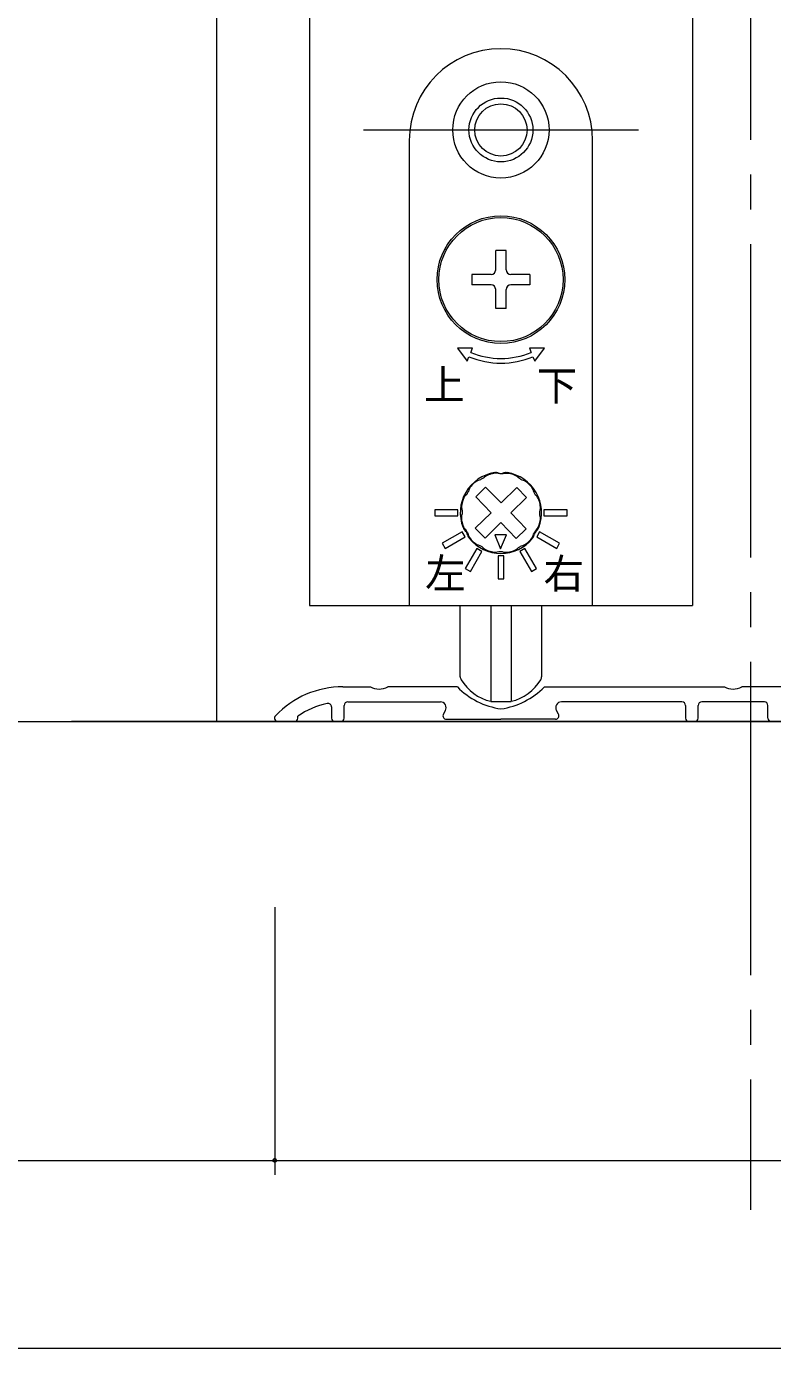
# Model space of a CAD drawing. Units: millimetres on the paper, enlarged 10 times, with parts at other scales. Extents: x -2000 to 2000, y -1385 to 1385.
# Drawn here: x -1452.4 to -1238.1, y -67.5 to 312.4 of the extents above; entities that cross this region are included whole.
import ezdxf
from ezdxf.enums import TextEntityAlignment as Align

# ---------------------------------------------------------------- set-up
doc = ezdxf.new("R2010")
doc.units = ezdxf.units.MM
doc.header["$LTSCALE"] = 10
doc.linetypes.add('CHAIN2', pattern=[12, 9, -1, 1, -1])
doc.linetypes.add('USER1', pattern=[19.05, 12.7, -6.35])
doc.layers.add('1-1_0', color=7, linetype='Continuous', lineweight=20)
doc.layers.add('2-0_18', color=7, linetype='Continuous', lineweight=18)
doc.styles.add('ＭＳ ゴシック', font='')
doc.styles.get('ＭＳ ゴシック').set_extended_font_data('MS Gothic')

msp = doc.modelspace()

# ---------------------------------------------------------------- linework, layer by layer
at = {"layer": '1-1_0'}
msp.add_lwpolyline([(380, -67.5), (-1950, -67.5), (-1950, 1335)], dxfattribs=at)
at = {"layer": '2-0_18', "color": 4, "linetype": 'CHAIN2', "lineweight": 9}
msp.add_line((-1244.47, 1089.79), (-1244.47, -27.68), dxfattribs=at)
at = {"layer": '2-0_18', "lineweight": 20}
for p, q in [((-1397.8, 564.3), (-1397.8, 112.64)), ((-1371.14, 564.3), (-1371.14, 145.97)), ((-1261.14, 564.3), (-1261.14, 145.97)), ((-1371.14, 145.97), (-1261.14, 145.97)), ((-1577.8, 112.64), (-911.14, 112.64)), ((-1386.1, 112.64), (-1439.47, 112.64)), ((-1059.47, 112.64), (-1439.47, 112.64)), ((-926.14, 112.64), (-1306.14, 112.64)), ((-1381.1, 59.3), (-1381.1, -17.58)), ((-1381.1, 59.3), (-1381.1, -17.58)), ((-1577.8, -13.42), (-1419.47, -13.42)), ((-1419.47, -13.42), (-1244.47, -13.42)), ((-1244.47, -13.42), (-984.5, -13.42))]:
    msp.add_line(p, q, dxfattribs=at)
at = {"layer": '2-0_18', "color": 2, "linetype": 'USER1'}
msp.add_line((-1355.64, 282.64), (-1276.64, 282.64), dxfattribs=at)
at = {"layer": '2-0_18'}
for p, q in [((-1342.47, 279.64), (-1342.47, 145.97)), ((-1289.8, 145.97), (-1289.8, 279.64)), ((-1314.64, 247.97), (-1317.64, 247.97)), ((-1317.64, 242.47), (-1317.64, 247.97)), ((-1314.64, 242.47), (-1314.64, 247.97)), ((-1307.8, 241.14), (-1313.3, 241.14)), ((-1307.8, 241.14), (-1307.8, 238.14)), ((-1318.97, 238.14), (-1324.47, 238.14)), ((-1317.64, 231.3), (-1317.64, 236.8)), ((-1314.64, 231.3), (-1314.64, 236.8)), ((-1307.8, 238.14), (-1313.3, 238.14)), ((-1314.64, 231.3), (-1317.64, 231.3)), ((-1316.1, 175.46), (-1311.57, 179.89)), ((-1318.96, 172.67), (-1323.39, 177.2)), ((-1323.5, 168.25), (-1318.96, 172.67)), ((-1320.7, 165.38), (-1323.5, 168.25)), ((-1320.7, 165.38), (-1316.17, 169.81)), ((-1311.75, 165.27), (-1316.17, 169.81)), ((-1308.88, 168.07), (-1311.75, 165.27)), ((-1342.47, 145.97), (-1289.8, 145.97)), ((-1327.8, 125.53), (-1327.8, 145.97)), ((-1319.05, 145.97), (-1319.05, 118.46)), ((-1313.22, 145.97), (-1313.22, 118.46)), ((-1304.47, 145.97), (-1304.47, 125.53)), ((-1361.52, 122.64), (-1353.63, 122.64)), ((-1328.63, 122.64), (-1348.63, 122.64)), ((-1303.64, 122.64), (-1251.97, 122.64)), ((-1195.3, 122.64), (-1246.97, 122.64)), ((-1360.13, 118.3), (-1333.53, 118.3)), ((-1351.47, 118.3), (-1333.53, 118.3)), ((-1319.05, 118.46), (-1313.22, 118.46)), ((-1264.14, 118.3), (-1298.74, 118.3)), ((-1240.47, 118.3), (-1258.47, 118.3)), ((-1374.47, 113.64), (-1374.47, 114.16)), ((-1364.8, 116.87), (-1364.8, 113.64)), ((-1361.13, 113.64), (-1361.13, 117.3)), ((-1332.67, 114.8), (-1332.09, 115.8)), ((-1299.6, 114.8), (-1300.18, 115.8)), ((-1263.14, 117.3), (-1263.14, 113.64)), ((-1259.47, 113.64), (-1259.47, 117.3)), ((-1239.47, 113.64), (-1239.47, 117.3)), ((-1380.13, 112.64), (-1375.47, 112.64)), ((-1363.8, 112.64), (-1362.13, 112.64)), ((-1331.8, 113.3), (-1316.13, 113.3)), ((-1300.47, 113.3), (-1316.13, 113.3)), ((-1262.14, 112.64), (-1260.47, 112.64)), ((-1236.8, 112.64), (-1238.47, 112.64))]:
    msp.add_line(p, q, dxfattribs=at)
for points in [[(-1318.97, 241.14), (-1324.47, 241.14), (-1324.47, 238.14)], [(-1324.81, 218.69), (-1324.3, 219.93), (-1328.63, 219.93), (-1325.83, 216.23), (-1325.32, 217.46)], [(-1306.95, 217.46), (-1306.44, 216.23), (-1303.64, 219.93), (-1307.97, 219.93), (-1307.46, 218.69)], [(-1316.1, 175.46), (-1320.52, 180), (-1323.39, 177.2)], [(-1308.88, 168.07), (-1313.31, 172.6), (-1308.78, 177.02), (-1311.57, 179.89)]]:
    msp.add_lwpolyline(points, dxfattribs=at)
for points in [[(-1335.14, 171.8), (-1328.47, 171.8), (-1328.47, 173.47), (-1335.14, 173.47)], [(-1297.14, 173.47), (-1303.8, 173.47), (-1303.8, 171.8), (-1297.14, 171.8)], [(-1332.17, 162.41), (-1326.4, 165.75), (-1327.23, 167.19), (-1333.01, 163.86)], [(-1299.27, 163.86), (-1305.04, 167.19), (-1305.87, 165.75), (-1300.1, 162.41)], [(-1316.26, 162.3), (-1314.55, 166.28), (-1317.88, 166.32)], [(-1324.91, 155.76), (-1321.58, 161.54), (-1323.02, 162.37), (-1326.36, 156.6)], [(-1315.3, 160.3), (-1316.97, 160.3), (-1316.97, 153.64), (-1315.3, 153.64)], [(-1305.91, 156.6), (-1309.25, 162.37), (-1310.69, 161.54), (-1307.36, 155.76)]]:
    msp.add_lwpolyline(points, close=True, dxfattribs=at)
for centre, radius in [((-1316.14, 282.64), 13.83), ((-1316.14, 282.64), 9.17), ((-1316.14, 282.64), 7.5), ((-1316.14, 239.64), 18.33), ((-1316.14, 239.64), 17.83)]:
    msp.add_circle(centre, radius, dxfattribs=at)
at = {"layer": '2-0_18', "lineweight": 20}
msp.add_circle((-1381.1, -13.42), 0.521, dxfattribs=at)
at = {"layer": '2-0_18'}
for centre, radius, start, end in [((-1316.14, 279.64), 26.33, 0, 180), ((-1318.97, 242.47), 1.33, 270, 360), ((-1313.3, 242.47), 1.33, 180, 270), ((-1318.97, 236.8), 1.33, 360, 90), ((-1313.3, 236.8), 1.33, 90, 180), ((-1316.14, 239.64), 24, 247.5, 292.5), ((-1316.14, 239.64), 22.67, 247.5, 292.5), ((-1316.14, 172.64), 11.67, 98.903, 201.097), ((-1316.14, 172.64), 11.17, 116.9003, 121.6983), ((-1318.68, 180.39), 3.33, 108.1743, 138.72), ((-1316.14, 172.64), 11.5, 100.4243, 108.1743), ((-1317.61, 180.67), 3.33, 69.8787, 100.4243), ((-1317.58, 181.86), 2.33, 72.6114, 98.903), ((-1316.14, 186.47), 2.5, 252.6114, 287.3886), ((-1316.14, 172.64), 11.17, 86.9003, 91.6983), ((-1314.46, 180.63), 3.33, 78.1743, 108.72), ((-1314.69, 181.86), 2.33, 81.097, 107.3886), ((-1316.14, 172.64), 11.67, 338.903, 81.097), ((-1316.14, 172.64), 11.5, 70.4243, 78.1743), ((-1313.4, 180.33), 3.33, 39.8787, 70.4243), ((-1316.14, 172.64), 11.17, 56.9003, 61.6983), ((-1316.14, 172.64), 11.17, 146.9003, 151.6983), ((-1322.22, 178.08), 3.33, 138.1743, 168.72), ((-1316.14, 172.64), 11.5, 130.4243, 138.1743), ((-1321.43, 178.85), 3.33, 99.8787, 130.4243), ((-1310.69, 178.72), 3.33, 48.1743, 78.72), ((-1316.14, 172.64), 11.5, 40.4243, 48.1743), ((-1309.92, 177.93), 3.33, 9.8787, 40.4243), ((-1324.13, 174.31), 3.33, 168.1743, 198.72), ((-1316.14, 172.64), 11.5, 160.4243, 168.1743), ((-1323.83, 175.37), 3.33, 129.8787, 160.4243), ((-1316.14, 172.64), 11.17, 26.9003, 31.6983), ((-1308.38, 175.18), 3.33, 18.1743, 48.72), ((-1316.14, 172.64), 11.5, 10.4243, 18.1743), ((-1324.17, 171.16), 3.33, 159.8787, 190.4243), ((-1316.14, 172.64), 11.17, 176.9003, 181.6983), ((-1316.14, 172.64), 11.17, 356.9003, 1.6983), ((-1308.14, 170.96), 3.33, 348.1743, 18.72), ((-1308.1, 174.11), 3.33, 339.8787, 10.4243), ((-1316.14, 172.64), 11.5, 190.4243, 198.1743), ((-1323.9, 170.09), 3.33, 198.1743, 228.72), ((-1324.84, 169.28), 2.33, 201.097, 227.3886), ((-1328.12, 165.72), 2.5, 12.6114, 47.3886), ((-1316.14, 172.64), 11.17, 206.9003, 211.6983), ((-1316.14, 172.64), 11.17, 326.9003, 331.6983), ((-1304.16, 165.72), 2.5, 132.6114, 167.3886), ((-1308.44, 169.9), 3.33, 309.8787, 340.4243), ((-1307.43, 169.28), 2.33, 312.6114, 338.903), ((-1316.14, 172.64), 11.5, 340.4243, 348.1743), ((-1323.4, 166.77), 2.33, 192.6114, 218.903), ((-1322.35, 167.34), 3.33, 189.8787, 220.4243), ((-1316.14, 172.64), 11.67, 218.903, 321.097), ((-1316.14, 172.64), 11.5, 220.4243, 228.1743), ((-1321.58, 166.55), 3.33, 228.1743, 258.72), ((-1310.84, 166.42), 3.33, 279.8787, 310.4243), ((-1316.14, 172.64), 11.5, 310.4243, 318.1743), ((-1310.05, 167.19), 3.33, 318.1743, 348.72), ((-1308.87, 166.77), 2.33, 321.097, 347.3886), ((-1316.14, 172.64), 11.17, 236.9003, 241.6983), ((-1318.87, 164.94), 3.33, 219.8787, 250.4243), ((-1316.14, 172.64), 11.5, 250.4243, 258.1743), ((-1317.81, 164.64), 3.33, 258.1743, 288.72), ((-1316.14, 172.64), 11.17, 266.9003, 271.6983), ((-1314.66, 164.6), 3.33, 249.8787, 280.4243), ((-1316.14, 172.64), 11.5, 280.4243, 288.1743), ((-1313.59, 164.88), 3.33, 288.1743, 318.72), ((-1316.14, 172.64), 11.17, 296.9003, 301.6983), ((-1326.14, 125.53), 1.67, 180, 210.5607), ((-1306.14, 125.53), 1.67, 329.4393, 360), ((-1361.52, 95.97), 26.67, 90, 136.5034), ((-1351.13, 126.99), 5.02, 240.1372, 299.8628), ((-1313.12, 137.76), 21.67, 224.2631, 261.9973), ((-1316.09, 131.46), 13.33, 210.5607, 257.1614), ((-1319.15, 137.76), 21.67, 278.0027, 315.7369), ((-1316.18, 131.46), 13.33, 282.8386, 329.4393), ((-1249.47, 126.99), 5.02, 240.1372, 299.8628), ((-1361.52, 95.97), 22.33, 101.589, 125.4474), ((-1365.8, 116.87), 1, 0, 101.589), ((-1360.13, 117.3), 1, 90, 180), ((-1333.53, 116.64), 1.67, 330, 90), ((-1298.74, 116.64), 1.67, 90, 210), ((-1264.14, 117.3), 1, 0, 90), ((-1258.47, 117.3), 1, 90, 180), ((-1240.47, 117.3), 1, 0, 90), ((-1380.13, 113.64), 1, 136.5034, 270), ((-1331.8, 114.3), 1, 150, 270), ((-1300.47, 114.3), 1, 270, 30), ((-1375.47, 113.64), 1, 270, 0), ((-1363.8, 113.64), 1, 180, 270), ((-1362.13, 113.64), 1, 270, 0), ((-1262.14, 113.64), 1, 180, 270), ((-1260.47, 113.64), 1, 270, 0), ((-1238.47, 113.64), 1, 180, 270)]:
    msp.add_arc(centre, radius, start, end, dxfattribs=at)
at = {"layer": '2-0_18', "lineweight": 20}
for start, end in [(0, 180), (180, 0)]:
    msp.add_arc((-1381.1, -13.42), 0.521, start, end, dxfattribs=at)

# ---------------------------------------------------------------- texts
at = {"layer": '2-0_18', "style": 'ＭＳ ゴシック'}
for s, p in [('上', (-1338.21, 202.58)), ('下', (-1305.89, 202.32)), ('左', (-1337.9, 148.4)), ('右', (-1303.92, 148.32))]:
    msp.add_text(s, height=8.55, dxfattribs=at).set_placement(p, align=Align.BOTTOM_LEFT)

doc.saveas('drawing.dxf')
